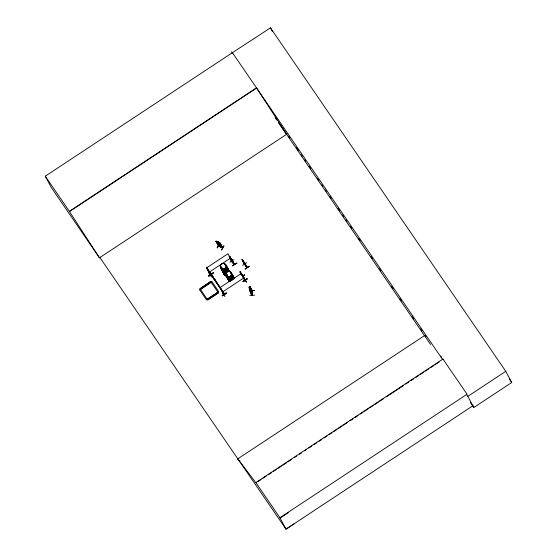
<?xml version="1.0" encoding="UTF-8"?>
<svg xmlns="http://www.w3.org/2000/svg" width="557" height="557" viewBox="0 0 557 557"><rect width="100%" height="100%" fill="white"/><g stroke="black" fill="none" stroke-linecap="round" stroke-linejoin="round"><path stroke-width="0.84" d="M249.23 286.911L249.216 288.143M252.293 290.768L252.349 291.339L249.578 286.117C247.907 288.902 253.714 302.054 252.189 290.893L249.808 286.416L252.398 290.879L252.279 295.085M249.773 290.427L252.363 295.252M252.377 291.241L249.808 286.416M249.975 286.409L249.808 286.827M250.706 288.589L250.365 287.586L250.664 292.014M252.098 291.137L252.063 295.196L252.07 294.695M252.105 290.684L252.286 291.22M254.605 295.21L249.815 295.412M218.407 245.804L222.689 247.774L220.266 243.305C219.256 242.845 221.582 248.318 222.64 247.754M218.623 245.846L216.005 241.195L218.518 246.027L222.522 247.774M218.908 246.208L218.49 245.665M220.878 267.597L221.094 267.2M222.87 270.967L223.106 271.322M226.316 275.353L226.302 275.59M226.455 275.464L226.824 275.687M227.012 275.478L226.783 275.074M227.152 275.374L226.629 275.819M230.932 272.916L230.48 272.714L230.96 272.853M232.687 276.383L232.652 276.564M223.67 293.776L224.22 294.562L221.721 289.946L221.359 290.19L221.721 289.946M231.747 260.767C229.644 260.829 239.322 270.18 231.768 259.806L232.13 260.042L229.554 256.464M210.302 275.137L206.522 267.924L227.966 253.762L231.83 260.864M244.871 280.902C244.92 279.475 245.365 281.591 244.767 280.533M244.843 280.714L245.226 280.443M252.37 294.938L249.55 289.772L249.167 286.848L249.522 287.461M249.473 287.468L249.578 286.911L250.351 289.118L250.1 290.796M208.945 273.264L211.486 276.892M244.781 264.498L244.572 263.837L247.217 267.604L244.579 262.772L247.078 267.701L244.432 263.969M244.516 264.136L241.975 259.346L244.523 262.89M247.106 267.402L246.716 267.242M210.915 274.852L211.18 275.179L209.606 272.331L222.027 290.462M211.131 275.179L210.511 274.643L211.284 274.942M223.837 293.678L223.956 293.859M223.768 294.04L224.401 294.138M231.907 261.045L232.165 261.393L232.206 261.038M234.351 264.645L232.13 260.042M234.149 264.331L231.907 259.715M244.641 279.572C246.438 281.007 241.515 274.267 242.72 275.499M221.38 267.193L221.394 267.75M221.623 267.548L221.004 267.611M221.742 267.729L221.533 267.263M220.788 244.586L220.642 244.976L216.764 242.713M211.11 275.061L208.395 270.215L207.879 270.514L208.325 270.396M211.152 275.144L211.068 274.664M224.464 294.277L223.016 291.673L224.186 294.187M216.332 241.202L218.309 241.738L219.855 243.869L218.156 243.381L216.701 241.585L217.279 241.724M216.534 241.696L216.241 241.376L218.95 246.187M218.281 241.787L220.05 243.131M219.472 242.706L216.005 241.195M219.11 244.426L217.126 247.823L219.284 244.502M219.27 244.446L217.355 247.935M220.266 243.305L219.813 243.27M221.498 249.905L223.775 245.741M224.046 245.929L221.672 249.996M221.707 267.701L221.129 267.903M230.591 272.763L230.605 272.658A3.05 2.806 -28 0 1 230.772 277.574A3.05 2.806 -28 0 1 226.191 275.555M224.172 294.611L221.63 289.828M245.31 280.644L241.446 273.438L220.001 287.593L223.782 294.813M222.25 293.066L224.931 296.505M221.477 267.743L221.609 267.457M226.588 275.214L226.4 275.485M243.277 260.968L242.135 259.659L244.92 264.645M243.27 261.762L242.761 260.822L245.31 264.512M244.481 262.925L243.263 260.941M243.353 262.187L244.398 263.837M244.119 262.277C246.709 267.012 239.071 255.134 244.391 263.176M244.815 263.092L244.439 262.862M244.314 263.558L243.848 262.779M242.546 265.369L246.542 262.681M244.85 264.283L246.918 267.102M245.498 265.257L243.681 262.326M245.143 268.954C257.529 260.746 236.885 274.88 249.083 266.19M244.015 262.827L242.908 261.324L245.31 264.672L242.81 260.606M243.228 261.553L243.388 261.915M244.321 263.322L243.43 261.978M246.055 266.323L243.527 262.619L246.097 266.149M229.052 256.721C229.108 254.995 231.197 263.245 231.552 260.655L231.489 261.191M209.871 272.484L211.319 275.088M230.737 258.887L233.056 262.688L232.011 260.794M208.645 275.987L209.961 275.047M211.305 274.19C220.44 268.077 200.172 281.459 212.837 273.195M210.894 274.775L208.966 276.063L212.927 273.32M211.681 274.253L212.83 273.188M231.434 261.198L231.796 260.954M223.246 292.007L222.877 291.771M244.001 278.716L246.758 282.211L243.952 278.625M222.076 295.572L226.135 292.996M226.058 292.864L222.243 295.837L226.539 293.191L222.528 295.864M244.697 280.61L245.275 280.631L245.031 280.331M99.933 257.571L99.494 257.863L51.286 187.493L45.277 176.193L232.408 52.685L442.704 359.683L443.142 359.39L442.968 359.063L255.837 482.578L256.011 482.905L237.818 458.836M470.338 402.53L473.777 407.55L511.723 382.506L505.777 371.324L270.465 27.85L232.408 52.685M294.166 523.831L285.992 529.15L99.905 257.522L99.459 257.814L69.367 211.354L256.498 87.839L286.59 134.3L278.702 122.832M69.479 211.563L256.61 88.048M99.459 257.814L287.029 134.007M229.533 256.554L231.733 260.105M229.797 256.693L230.083 257.334L229.902 256.791M230.111 257.745L232.631 261.456L230.18 257.515M208.896 272.394L230.347 258.239M229.916 262.222L233.968 259.618M232.408 265.835C238.375 262.535 238.939 261.4 232.422 265.863M199.949 288.63L210.678 281.55L218.414 292.878L207.691 299.951L200.026 288.77L210.678 281.55M199.657 289.856L211.945 281.745L218.706 291.645L206.417 299.757L199.733 289.995L211.945 281.745M240.123 272.011C247.524 282.538 235.423 264.617 241.71 274.991M240.346 272.178L241.536 274.573M240.68 272.7L240.359 272.373M241.292 274.093L240.742 273.174L241.299 274.1M242.427 275.297L242.037 274.678M242.406 276.195L244.495 274.963M242.483 276.286L244.509 274.977M244.523 275.026L242.546 276.397L244.934 280.874M222.375 292.07L243.827 277.915M242.49 275.172L244.983 280.101L243.667 278.159M243.012 281.327L247.204 278.932L243.075 281.424M243.054 281.403L247.016 278.639M243.172 281.577L247.197 278.918M237.379 459.121L424.511 335.613M258.176 481.471L261.073 479.556M263.245 478.129L266.142 476.214M268.307 474.78L271.203 472.872M273.376 471.438L276.272 469.53M277.72 468.576L281.334 466.188M282.782 465.227L286.402 462.839M287.851 461.885L291.464 459.497M294.361 457.589L296.533 456.155M299.422 454.247L301.595 452.813M304.491 450.905L306.663 449.471M308.836 448.037L311.725 446.129M313.897 444.695L316.794 442.78M318.966 441.353L321.855 439.438M324.028 438.004L326.924 436.096M329.096 434.662L331.986 432.754M333.434 431.8L337.055 429.412M338.503 428.458L342.116 426.07M343.565 425.109L347.185 422.721M350.081 420.814L352.971 418.906M355.143 417.472L358.04 415.557M360.212 414.13L363.101 412.215M364.55 411.261L368.17 408.873M369.618 407.919L373.232 405.531M374.68 404.577L378.3 402.189M379.749 401.235L383.362 398.847M386.259 396.932L403.623 385.472M405.795 384.038L408.692 382.13M410.864 380.696L413.754 378.788M415.926 377.354L418.822 375.439M420.27 374.485L423.884 372.097M425.332 371.143L428.953 368.755M430.401 367.801L434.014 365.413M435.463 364.459L439.083 362.071M473.123 405.635L285.992 529.15L279.92 517.732L467.051 394.224L442.968 359.063M473.777 407.55L467.831 396.361L505.777 371.324M222.229 247.58L219.897 243.124M280.094 518.059L288.268 512.739M230.668 272.617L230.57 272.617A3.05 2.806 -28 0 1 230.737 277.511A3.05 2.806 -28 0 1 226.156 275.492A3.008 2.764 -28 0 0 230.333 277.602A3.008 2.764 -28 0 0 231.134 272.93M226.56 275.165L226.957 275.033M233.028 262.577L230.507 258.935M218.539 246.006L222.605 247.942L220.008 243.117M221.206 267.151L221.728 267.297M244.627 264.004L245.79 265.515L243.806 262.765L244.328 263.579M242.615 276.356L245.094 279.92M249.494 289.835L249.543 290.552M250.685 290.691L254.64 290.448L250.692 290.935M250.643 290.838L254.598 290.58M215.977 241.237L216.332 241.272M246.96 267.242L244.579 262.772M223.984 294.305L223.83 293.72L224.234 294.249M221.233 267.987L220.906 267.576M242.56 276.188L242.887 276.655M243.2 261.665L245.331 264.944L244.69 263.726M218.971 245.964L216.61 241.55M223.851 294.131L224.227 293.915L223.016 291.673M245.171 264.652L245.498 265.055M242.386 260.015L242.713 260.418M244.398 263.315L244.669 263.691M243.193 261.776L243.513 262.187M424.949 335.321L425.987 336.7M440.545 355.951L441.583 357.329M243.36 261.63L244.154 262.737M244.21 263.322L244.948 264.505L242.274 259.569M208.395 270.215L208.485 270.639L208.241 270.27M210.685 274.726L210.866 275.109L206.807 267.59L221.373 289.348M509.265 378.92L511.723 382.506M466.383 394.245L467.831 396.361M288.505 136.159L289.974 138.31M296.359 147.619L298.322 150.487M301.267 154.783L302.249 156.218M304.7 159.803L305.682 161.231M309.121 166.251L310.59 168.395M317.462 178.428L318.931 180.579M321.876 184.875L322.858 186.31M325.316 189.888L326.298 191.323M329.73 196.336L331.206 198.487M338.078 208.52L339.547 210.664M342.492 214.967L343.474 216.395M345.932 219.98L346.914 221.414M350.346 226.427L351.822 228.579M358.687 238.605L360.163 240.756M370.962 256.519L372.431 258.664M379.303 268.697L380.779 270.848M391.578 286.604L393.047 288.756M399.919 298.782L401.388 300.933M412.187 316.696L413.663 318.848M420.535 328.874L422.004 331.025M275.283 117.799L276.801 120.027M278.73 122.819L430.554 344.449M242.316 275.562L241.425 274.03M210.198 273.452L223.573 292.975M209.188 272.06L222.563 291.583M255.837 482.578L279.92 517.732M45.277 176.193L69.367 211.354M244.3 263.301L244.822 264.074M244.293 263.001L246.055 266.176M242.936 261.038L243.597 262.068M240.903 273.396L241.55 274.441M230.32 257.94L230.96 258.984M244.607 263.294L245.129 264.248M270.465 27.85L272.45 31.575M231.517 51.759L232.304 53.235M243.124 260.871L243.527 261.546M242.573 260.704L243.555 262.653M249.571 287.649L250.107 290.058L249.557 289.034M240.262 271.913L242.866 276.718M229.672 256.464L232.304 261.303L229.373 256.241M231.942 260.732L234.504 264.471M214.967 279.496L217.341 283.966M212.67 276.14L215.044 280.61M218.706 291.645L206.417 299.757M218.414 292.878L207.691 299.951M231.218 273.814A3.05 2.806 -28 0 1 231.392 278.744A3.05 2.806 -28 0 1 226.81 276.725A3.05 2.806 -28 0 0 231.427 278.806A3.05 2.806 -28 0 0 231.252 273.877M226.887 275.98A3.05 2.806 -28 0 1 227.618 274.629M226.922 276.042A3.05 2.806 -28 0 1 227.193 275.325M231.851 275.067A3.015 2.771 -28 0 1 233.181 278.57A3.015 2.771 -28 0 1 229.54 280.394A3.015 2.771 -28 0 1 227.569 277.205M229.171 281.689A3.05 2.806 -28 0 1 228.718 280.303M233.118 277.4A3.05 2.806 -28 0 1 234.253 278.333M232.464 276.168A3.05 2.806 -28 0 1 234.051 278.479M230.375 281.598A3.05 2.806 -28 0 1 228.133 278.326M232.373 276.063A3.008 2.764 -28 0 1 233.863 279.085M230.313 281.424A3.008 2.764 -28 0 1 228.105 278.194M229.136 281.626A3.05 2.806 -28 0 1 228.683 280.241M233.084 277.337A3.05 2.806 -28 0 1 234.219 278.27M229.136 281.529A3.001 2.757 -28 0 1 228.69 280.164M233.028 277.302A3.001 2.757 -28 0 1 234.142 278.222M232.478 276.279A3.001 2.757 -28 0 1 234.044 278.556M229.707 281.417A3.001 2.757 -28 0 1 228.147 279.141M231.872 275.151A2.987 2.75 -28 0 1 232.046 279.983A2.987 2.75 -28 0 1 227.555 277.999M226.455 266.33A3.05 2.806 -28 0 1 225.648 271.064A3.05 2.806 -28 0 1 221.414 268.843M226.386 266.288A3.001 2.757 -28 0 1 225.592 270.953A3.001 2.757 -28 0 1 221.421 268.766M226.497 266.49A3.008 2.764 -28 0 1 225.703 271.162A3.008 2.764 -28 0 1 221.526 268.975M224.492 264.672A3.001 2.757 -28 0 1 226.699 267.889A3.001 2.757 -28 0 1 223.155 270.229A3.05 2.806 -28 0 1 220.864 266.928M220.948 267.005A3.001 2.757 -28 0 0 223.155 270.229A3.05 2.806 -28 0 0 226.706 267.826A3.05 2.806 -28 0 0 224.464 264.554M225.105 264.666A3.008 2.764 -28 0 1 226.434 268.161A3.008 2.764 -28 0 1 222.8 269.978A3.008 2.764 -28 0 1 220.837 266.796M227.047 267.548A2.994 2.75 -28 0 1 226.253 272.199A2.994 2.75 -28 0 1 222.09 270.02M225.682 274.984A3.008 2.764 -28 0 1 223.468 271.76M228.37 270.013A3.008 2.764 -28 0 1 229.178 271.189M227.604 268.571A3.008 2.764 -28 0 1 228.467 271.203M225.682 273.564A3.008 2.764 -28 0 1 222.626 271.05M228.328 269.846A3.05 2.806 -28 0 1 229.275 271.767M225.599 274.893A3.05 2.806 -28 0 1 223.28 272.359A3.001 2.757 -28 0 0 225.571 274.775M228.252 269.811A3.001 2.757 -28 0 1 229.192 271.705M227.709 268.78A3.001 2.757 -28 0 1 228.565 271.412M225.794 273.766A3.001 2.757 -28 0 1 222.744 271.259M227.702 268.676A3.05 2.806 -28 0 1 228.579 271.343M222.661 271.189A3.05 2.806 -28 0 0 225.759 273.738A3.05 2.806 -28 0 1 222.626 271.127M227.667 268.613A3.05 2.806 -28 0 1 228.544 271.28M222.146 270.117A2.994 2.75 -28 0 0 226.309 272.296A2.994 2.75 -28 0 0 227.096 267.645A2.987 2.75 -28 0 1 226.309 272.296A2.987 2.75 -28 0 1 222.152 270.124M242.803 276.028L242.532 276.397L242.803 276.028M218.066 241.766L217.258 241.376L218.066 241.766M218.636 242.511L217.376 241.912L217.919 242.936L219.18 243.541L218.636 242.511M227.897 276.864A2.994 2.75 -28 0 0 231.378 273.083A2.994 2.75 -28 0 0 226.414 272.317A2.994 2.75 -28 0 0 227.897 276.864M227.952 276.961A2.994 2.75 -28 0 0 231.434 273.188A2.994 2.75 -28 0 0 226.462 272.422A2.994 2.75 -28 0 0 227.952 276.961A2.987 2.75 -28 0 0 231.427 273.188A2.987 2.75 -28 0 0 226.469 272.429A2.987 2.75 -28 0 0 227.952 276.961M233.132 278.479A3.015 2.771 -28 0 0 231.796 274.977A2.987 2.75 -28 0 1 233.098 278.444A2.987 2.75 -28 0 1 229.477 280.248A2.987 2.75 -28 0 1 227.528 277.087A3.015 2.771 -28 0 0 229.491 280.296A3.015 2.771 -28 0 0 233.132 278.479M222.501 268.982A2.994 2.75 -28 0 0 225.982 265.202A2.994 2.75 -28 0 0 221.011 264.436A2.994 2.75 -28 0 0 222.501 268.982M221.763 267.381A3.05 2.806 -28 0 0 221.491 268.098A3.001 2.757 -28 0 1 221.77 267.332M226.212 272.115A2.994 2.75 -28 0 0 226.998 267.464A2.987 2.75 -28 0 1 226.212 272.108A2.994 2.75 -28 0 1 222.048 269.936A2.987 2.75 -28 0 0 226.212 272.108M222.556 269.08A2.987 2.75 -28 0 0 226.031 265.313A2.987 2.75 -28 0 0 221.073 264.547A2.987 2.75 -28 0 0 222.556 269.08M223.921 273.452A2.994 2.75 -28 0 0 226.198 275.938A2.987 2.75 -28 0 1 223.928 273.459M229.359 271.517A2.994 2.75 -28 0 0 228.871 270.981A2.987 2.75 -28 0 1 229.359 271.517"/></g></svg>
